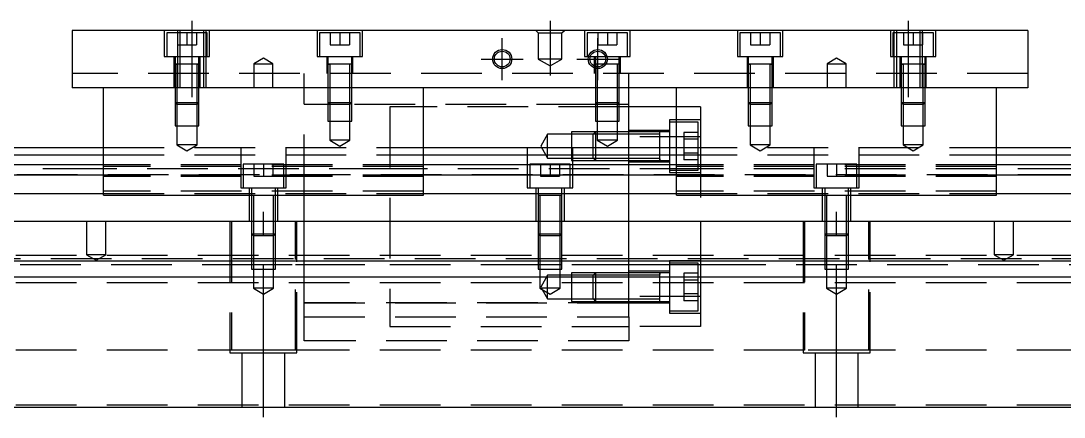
# Model space of a CAD drawing. Extents: x -20 to 866, y -286 to 102.
# Drawn here: x 209.2 to 427.6, y -239 to -156 of the extents above; entities that cross this region are included whole.
import ezdxf

# ---------------------------------------------------------------- set-up
doc = ezdxf.new("R2010")
doc.units = 0
doc.linetypes.add('CENTER', pattern=[50.8, 31.75, -6.35, 6.35, -6.35])
doc.linetypes.add('DASHED', pattern=[19.05, 12.7, -6.35])
doc.layers.get('0').update_dxf_attribs({"linetype": 'CONTINUOUS'})
doc.layers.add('CENTER', color=1, linetype='CENTER')

msp = doc.modelspace()

# ---------------------------------------------------------------- linework, layer by layer
at = {"color": 7, "linetype": 'CONTINUOUS'}
for p, q in [((420, -158.03), (220, -158.03)), ((220, -158.03), (220, -170.03)), ((420, -158.03), (420, -170.03)), ((329.9, -165.13), (329.9, -165.676966)), ((329.9, -165.676966), (329.9, -166.027498)), ((331.67033, -165.13), (331.229838, -165.13)), ((420, -170.03), (220, -170.03)), ((226.5, -192.53), (226.5, -170.03)), ((293.5, -192.53), (293.5, -170.03)), ((336.5, -182.53), (336.5, -170.03)), ((346.5, -192.53), (346.5, -170.03)), ((413.5, -192.53), (413.5, -170.03)), ((346.5, -174.03), (336.5, -174.03)), ((0, -182.53), (226.5, -182.53)), ((293.5, -182.53), (346.5, -182.53)), ((413.5, -182.53), (640, -182.53)), ((0, -184.069608), (226.5, -184.069608)), ((293.5, -184.069608), (346.5, -184.069608)), ((413.5, -184.069608), (640, -184.069608)), ((226.5, -186.15154), (0, -186.15154)), ((346.5, -186.15154), (293.5, -186.15154)), ((640, -186.15154), (413.5, -186.15154)), ((226.5, -188.366666), (0, -188.366666)), ((346.5, -188.366666), (293.5, -188.366666)), ((640, -188.366666), (413.5, -188.366666)), ((0, -192.211934), (226.5, -192.211934)), ((226.5, -192.53), (293.5, -192.53)), ((293.5, -192.211934), (346.5, -192.211934)), ((346.5, -192.53), (413.5, -192.53)), ((413.5, -192.211934), (640, -192.211934)), ((640, -198.03), (0, -198.03)), ((640, -206.33), (0, -206.33)), ((640, -209.73), (0, -209.73)), ((640, -237.03), (0, -237.03))]:
    msp.add_line(p, q, dxfattribs=at)
at = {"color": 3, "linetype": 'DASHED'}
for p, q in [((239.25, -158.03), (239.25, -163.53)), ((248.25, -158.53), (239.75, -158.53)), ((239.75, -158.53), (239.75, -163.53)), ((242, -158.53), (242, -161.03)), ((242.000006, -158.03), (242.000006, -170.03)), ((242.5, -158.03), (242.5, -170.03)), ((244, -158.53), (244, -161.03)), ((246, -158.53), (246, -161.03)), ((247.5, -170.03), (247.5, -158.03)), ((247.999994, -170.03), (247.999994, -158.03)), ((248.25, -163.53), (248.25, -158.53)), ((248.75, -163.53), (248.75, -158.03)), ((271.25, -158.03), (271.25, -163.53)), ((272.999994, -158.53), (271.75, -158.53)), ((271.75, -158.53), (271.75, -163.53)), ((280.25, -158.53), (272.999994, -158.53)), ((274, -158.53), (274, -161.03)), ((276, -158.53), (276, -161.03)), ((278, -158.53), (278, -161.03)), ((280.25, -163.53), (280.25, -158.53)), ((280.75, -163.53), (280.75, -158.03)), ((317.5, -158.53), (317, -158.03)), ((317.5, -158.53), (317.5, -164.03)), ((317.5, -158.53), (322.5, -158.53)), ((322.5, -158.53), (323, -158.03)), ((322.5, -164.03), (322.5, -158.53)), ((327.25, -158.03), (327.25, -163.53)), ((336.25, -158.53), (327.75, -158.53)), ((327.75, -158.53), (327.75, -163.53)), ((330, -158.53), (330, -161.03)), ((332, -158.53), (332, -161.03)), ((334, -158.53), (334, -161.03)), ((336.25, -163.53), (336.25, -158.53)), ((336.75, -163.53), (336.75, -158.03)), ((359.25, -158.03), (359.25, -163.53)), ((368.25, -158.53), (359.75, -158.53)), ((359.75, -158.53), (359.75, -163.53)), ((362, -158.53), (362, -161.03)), ((364, -158.53), (364, -161.03)), ((366, -158.53), (366, -161.03)), ((368.25, -163.53), (368.25, -158.53)), ((368.75, -163.53), (368.75, -158.03)), ((391.25, -158.03), (391.25, -163.53)), ((400.25, -158.53), (391.75, -158.53)), ((391.75, -158.53), (391.75, -163.53)), ((392.000006, -158.03), (392.000006, -170.03)), ((392.5, -158.03), (392.5, -170.03)), ((394, -158.53), (394, -161.03)), ((396, -158.53), (396, -161.03)), ((397.5, -170.03), (397.5, -158.03)), ((397.999994, -170.03), (397.999994, -158.03)), ((398, -158.53), (398, -161.03)), ((400.25, -163.53), (400.25, -158.53)), ((400.75, -163.53), (400.75, -158.03)), ((242, -161.03), (244, -161.03)), ((244, -161.03), (246, -161.03)), ((274, -161.03), (276, -161.03)), ((276, -161.03), (278, -161.03)), ((330, -161.03), (332, -161.03)), ((332, -161.03), (334, -161.03)), ((362, -161.03), (364, -161.03)), ((364, -161.03), (366, -161.03)), ((394, -161.03), (396, -161.03)), ((396, -161.03), (398, -161.03)), ((239.25, -163.53), (248.75, -163.53)), ((241.25, -163.53), (241.25, -170.03)), ((241.5, -163.53), (241.5, -165.13)), ((246.5, -165.13), (246.5, -163.53)), ((246.75, -170.03), (246.75, -163.53)), ((271.25, -163.53), (280.75, -163.53)), ((273.25, -163.53), (273.25, -167.03)), ((273.5, -163.53), (273.5, -165.13)), ((278.5, -165.13), (278.5, -163.53)), ((278.75, -167.03), (278.75, -163.53)), ((327.25, -163.53), (336.75, -163.53)), ((329.25, -163.53), (329.25, -167.03)), ((329.5, -163.53), (329.5, -165.13)), ((334.5, -165.13), (334.5, -163.53)), ((334.75, -167.03), (334.75, -163.53)), ((359.25, -163.53), (368.75, -163.53)), ((361.25, -163.53), (361.25, -170.03)), ((361.5, -163.53), (361.5, -165.13)), ((366.5, -165.13), (366.5, -163.53)), ((366.75, -170.03), (366.75, -163.53)), ((391.25, -163.53), (400.75, -163.53)), ((393.25, -163.53), (393.25, -170.03)), ((393.5, -163.53), (393.5, -165.13)), ((398.5, -165.13), (398.5, -163.53)), ((398.75, -170.03), (398.75, -163.53)), ((241.5, -165.125), (241.5, -165.13)), ((241.5, -165.13), (241.757448, -165.13)), ((241.757468, -165.13), (241.5, -165.13)), ((241.5, -165.13), (241.5, -165.135)), ((241.5, -165.13), (241.5, -170.02998)), ((246.242552, -165.13), (241.757468, -165.13)), ((241.9, -165.13), (241.9, -170.02998)), ((246.1, -170.02998), (246.1, -165.13)), ((246.5, -165.13), (246.242552, -165.13)), ((246.242602, -165.13), (246.5, -165.13)), ((246.5, -165.13), (246.5, -165.125)), ((246.5, -165.135), (246.5, -165.13)), ((246.5, -170.02998), (246.5, -165.13)), ((260, -163.8753), (258, -165.03)), ((258, -165.03), (260, -165.03)), ((258, -165.03), (258, -170.03)), ((262, -165.03), (260, -163.8753)), ((260, -165.03), (262, -165.03)), ((262, -170.03), (262, -165.03)), ((273.5, -165.125), (273.5, -165.13)), ((273.5, -165.13), (273.757448, -165.13)), ((273.757468, -165.13), (273.5, -165.13)), ((273.5, -165.13), (273.5, -165.135)), ((273.5, -165.13), (273.5, -167.02998)), ((278.5, -165.13), (273.757468, -165.13)), ((273.9, -165.13), (273.9, -167.02998)), ((278.1, -167.02998), (278.1, -165.13)), ((278.5, -165.13), (278.5, -165.125)), ((278.5, -165.135), (278.5, -165.13)), ((278.5, -167.02998), (278.5, -165.13)), ((322.5, -164.03), (317.5, -164.03)), ((317.5, -164.03), (320, -165.473376)), ((320, -165.473376), (322.5, -164.03)), ((329.5, -165.125), (329.5, -165.13)), ((329.757468, -165.13), (329.5, -165.13)), ((329.5, -165.13), (329.5, -165.135)), ((329.5, -165.13), (329.5, -165.602418)), ((329.5, -165.602418), (329.5, -165.966492)), ((329.5, -165.966492), (329.5, -167.02998)), ((331.229562, -165.13), (329.757468, -165.13)), ((331.669968, -165.13), (331.229562, -165.13)), ((334.242552, -165.13), (331.669968, -165.13)), ((334.1, -167.02998), (334.1, -165.13)), ((334.5, -165.13), (334.242552, -165.13)), ((334.5, -165.13), (334.5, -165.125)), ((334.5, -165.135), (334.5, -165.13)), ((334.5, -167.02998), (334.5, -165.13)), ((361.5, -165.125), (361.5, -165.13)), ((361.5, -165.13), (361.757448, -165.13)), ((361.757468, -165.13), (361.5, -165.13)), ((361.5, -165.13), (361.5, -165.135)), ((361.5, -165.13), (361.5, -170.02998)), ((366.242552, -165.13), (361.757468, -165.13)), ((361.9, -165.13), (361.9, -170.02998)), ((366.1, -170.02998), (366.1, -165.13)), ((366.5, -165.13), (366.242552, -165.13)), ((366.242602, -165.13), (366.5, -165.13)), ((366.5, -165.13), (366.5, -165.125)), ((366.5, -165.135), (366.5, -165.13)), ((366.5, -170.02998), (366.5, -165.13)), ((380, -163.8753), (378, -165.03)), ((378, -165.03), (380, -165.03)), ((378, -165.03), (378, -170.03)), ((382, -165.03), (380, -163.8753)), ((380, -165.03), (382, -165.03)), ((382, -170.03), (382, -165.03)), ((393.5, -165.125), (393.5, -165.13)), ((393.5, -165.13), (393.757448, -165.13)), ((393.757468, -165.13), (393.5, -165.13)), ((393.5, -165.13), (393.5, -165.135)), ((393.5, -165.13), (393.5, -170.02998)), ((398.242552, -165.13), (393.757468, -165.13)), ((393.9, -165.13), (393.9, -170.02998)), ((398.1, -170.02998), (398.1, -165.13)), ((398.5, -165.13), (398.242552, -165.13)), ((398.242602, -165.13), (398.5, -165.13)), ((398.5, -165.13), (398.5, -165.125)), ((398.5, -165.135), (398.5, -165.13)), ((398.5, -170.02998), (398.5, -165.13)), ((420, -167.03), (220, -167.03)), ((268.5, -170.03), (268.5, -167.03)), ((273.5, -167.03), (273.5, -173.13)), ((273.500006, -167.03), (273.500006, -173.13)), ((273.9, -167.03), (273.9, -173.53)), ((278.1, -173.53), (278.1, -167.03)), ((278.499994, -173.13), (278.499994, -167.03)), ((278.5, -173.13), (278.5, -167.03)), ((329.5, -167.03), (329.5, -173.13)), ((329.500006, -167.03), (329.500006, -173.13)), ((329.9, -166.027498), (329.9, -167.02998)), ((329.9, -167.03), (329.9, -173.53)), ((334.1, -170.03), (334.1, -167.03)), ((334.499994, -170.03), (334.499994, -167.03)), ((334.5, -170.03), (334.5, -167.03)), ((336.5, -170.03), (336.5, -167.03)), ((241.5, -170.03), (241.5, -173.13)), ((241.500006, -170.03), (241.500006, -173.130006)), ((241.9, -170.03), (241.9, -173.53)), ((246.1, -173.53), (246.1, -170.03)), ((246.499994, -173.130006), (246.499994, -170.03)), ((246.5, -173.13), (246.5, -170.03)), ((268.5, -192.53), (268.5, -170.03)), ((334.1, -173.53), (334.1, -170.03)), ((334.499994, -173.130006), (334.499994, -170.03)), ((334.5, -173.13), (334.5, -170.03)), ((361.5, -170.03), (361.5, -173.13)), ((361.500006, -170.03), (361.500006, -173.130006)), ((361.9, -170.03), (361.9, -173.53)), ((366.1, -173.53), (366.1, -170.03)), ((366.499994, -173.130006), (366.499994, -170.03)), ((366.5, -173.13), (366.5, -170.03)), ((393.5, -170.03), (393.5, -173.13)), ((393.500006, -170.03), (393.500006, -173.130006)), ((393.9, -170.03), (393.9, -173.53)), ((398.1, -173.53), (398.1, -170.03)), ((398.499994, -173.130006), (398.499994, -170.03)), ((398.5, -173.13), (398.5, -170.03)), ((241.5, -173.13), (246.5, -173.13)), ((241.5, -173.13), (241.9, -173.53)), ((241.500006, -173.13002), (241.500006, -178.03)), ((246.1, -173.53), (241.9, -173.53)), ((241.9, -173.53002), (241.9, -178.03)), ((246.1, -173.53), (246.5, -173.13)), ((246.1, -178.03), (246.1, -173.53002)), ((246.499994, -178.03), (246.499994, -173.13002)), ((273.9, -173.53), (268.5, -173.53)), ((273.5, -173.13), (278.5, -173.13)), ((273.5, -173.13), (273.9, -173.53)), ((273.500006, -173.13002), (273.500006, -177.03)), ((278.1, -173.53), (273.9, -173.53)), ((273.9, -173.53002), (273.9, -177.03)), ((278.1, -173.53), (278.5, -173.13)), ((329.9, -173.53), (278.1, -173.53)), ((278.1, -177.03), (278.1, -173.53002)), ((278.499994, -177.03), (278.499994, -173.13002)), ((286.5, -174.03), (286.5, -220.03)), ((334.499994, -174.03), (286.5, -174.03)), ((329.5, -173.13), (334.5, -173.13)), ((329.5, -173.13), (329.9, -173.53)), ((329.500006, -173.13002), (329.500006, -177.03)), ((334.1, -173.53), (329.9, -173.53)), ((329.9, -173.53002), (329.9, -177.03)), ((334.1, -173.53), (334.5, -173.13)), ((336.5, -173.53), (334.1, -173.53)), ((334.1, -177.03), (334.1, -173.53002)), ((334.499994, -177.03), (334.499994, -173.13002)), ((336.5, -174.03), (334.499994, -174.03)), ((351.5, -174.03), (346.5, -174.03)), ((351.5, -174.03), (351.5, -180.2968)), ((361.5, -173.13), (366.5, -173.13)), ((361.5, -173.13), (361.9, -173.53)), ((361.500006, -173.13002), (361.500006, -178.03)), ((366.1, -173.53), (361.9, -173.53)), ((361.9, -173.53002), (361.9, -178.03)), ((366.1, -173.53), (366.5, -173.13)), ((366.1, -178.03), (366.1, -173.53002)), ((366.499994, -178.03), (366.499994, -173.13002)), ((393.5, -173.13), (398.5, -173.13)), ((393.5, -173.13), (393.9, -173.53)), ((393.500006, -173.13002), (393.500006, -178.03)), ((398.1, -173.53), (393.9, -173.53)), ((393.9, -173.53002), (393.9, -178.03)), ((398.1, -173.53), (398.5, -173.13)), ((398.1, -178.03), (398.1, -173.53002)), ((398.499994, -178.03), (398.499994, -173.13002)), ((345, -176.78), (345, -187.78)), ((351.5, -176.78), (345, -176.78)), ((241.500006, -178.03), (246.499994, -178.03)), ((241.9, -178.03), (241.9, -182.03)), ((246.1, -182.03), (246.1, -178.03)), ((273.500006, -177.03), (278.499994, -177.03)), ((273.9, -177.03), (273.9, -181.03)), ((278.1, -181.03), (278.1, -177.03)), ((329.500006, -177.03), (334.499994, -177.03)), ((329.9, -177.03), (329.9, -181.03)), ((334.1, -181.03), (334.1, -177.03)), ((345, -178.98), (336.5, -178.98)), ((347.499994, -177.28), (345, -177.28)), ((351, -177.28), (347.499994, -177.28)), ((351, -187.28), (351, -177.28)), ((361.500006, -178.03), (366.499994, -178.03)), ((361.9, -178.03), (361.9, -182.03)), ((366.1, -182.03), (366.1, -178.03)), ((393.500006, -178.03), (398.499994, -178.03)), ((393.9, -178.03), (393.9, -182.03)), ((398.1, -182.03), (398.1, -178.03)), ((278.1, -181.03), (273.9, -181.03)), ((273.9, -181.03), (276, -182.242436)), ((276, -182.242436), (278.1, -181.03)), ((319.5, -179.78), (318.056624, -182.28)), ((319.5, -184.78), (319.5, -179.78)), ((324.5, -179.78), (319.5, -179.78)), ((324.5, -179.280006), (324.5, -185.279994)), ((329.49998, -179.280006), (324.5, -179.280006)), ((328.99998, -179.78), (324.5, -179.78)), ((329.5, -179.28), (329, -179.78)), ((329, -184.78), (329, -179.78)), ((336.5, -179.78), (329, -179.78)), ((329.5, -179.28), (329.5, -185.28)), ((336.5, -179.28), (329.5, -179.28)), ((336.5, -179.280006), (329.5, -179.280006)), ((334.1, -181.03), (329.9, -181.03)), ((329.9, -181.03), (332, -182.242436)), ((332, -182.242436), (334.1, -181.03)), ((351.5, -180.2968), (336.5, -180.2968)), ((343.005, -179.28), (336.50002, -179.28)), ((343, -179.78), (336.50002, -179.78)), ((345, -179.28), (342.995, -179.28)), ((343, -179.78), (343, -179.279994)), ((343, -182.28), (343, -179.279994)), ((343, -185.280006), (343, -179.279994)), ((343, -184.78), (343, -179.78)), ((348, -179.393248), (348, -180.836624)), ((351, -179.393248), (348, -179.393248)), ((351, -180.836624), (348, -180.836624)), ((348, -180.836624), (348, -183.723376)), ((351.5, -180.2968), (351.5, -198.03)), ((226.5, -182.53), (293.5, -182.53)), ((246.1, -182.03), (241.9, -182.03)), ((241.9, -182.03), (244, -183.242436)), ((244, -183.242436), (246.1, -182.03)), ((255.25, -182.53), (255.25, -191.03)), ((264.75, -191.03), (264.75, -182.53)), ((315.25, -182.53), (315.25, -191.03)), ((318.056624, -182.28), (319.5, -184.78)), ((324.75, -191.03), (324.75, -182.53)), ((336.5, -192.53), (336.5, -182.53)), ((343, -184.930204), (343, -182.031394)), ((346.5, -182.53), (413.5, -182.53)), ((366.1, -182.03), (361.9, -182.03)), ((361.9, -182.03), (364, -183.242436)), ((364, -183.242436), (366.1, -182.03)), ((375.25, -182.53), (375.25, -191.03)), ((384.75, -191.03), (384.75, -182.53)), ((398.1, -182.03), (393.9, -182.03)), ((393.9, -182.03), (396, -183.242436)), ((396, -183.242436), (398.1, -182.03)), ((226.5, -184.069608), (293.5, -184.069608)), ((319.5, -184.78), (324.5, -184.78)), ((324.5, -184.78), (328.99998, -184.78)), ((324.5, -185.279994), (329.49998, -185.279994)), ((329, -184.78), (329.5, -185.28)), ((329, -184.78), (336.5, -184.78)), ((329.5, -185.279994), (336.5, -185.279994)), ((329.5, -185.28), (336.5, -185.28)), ((336.5, -185.58), (345, -185.58)), ((336.50002, -184.78), (343, -184.78)), ((336.50002, -185.28), (343.005, -185.28)), ((342.995, -185.28), (345, -185.28)), ((343, -185.280006), (343, -184.78)), ((343, -185.28), (343, -184.930204)), ((343, -184.930204), (343, -185.28)), ((346.5, -184.069608), (413.5, -184.069608)), ((351, -183.723376), (348, -183.723376)), ((348, -183.723376), (348, -185.166752)), ((351, -185.166752), (348, -185.166752)), ((226.5, -187.03), (28, -187.03)), ((293.5, -186.15154), (226.5, -186.15154)), ((293.5, -186.55668), (226.5, -186.55668)), ((286.49998, -187.03), (226.5, -187.03)), ((264.25, -186.03), (255.75, -186.03)), ((255.75, -186.03), (255.75, -191.03)), ((258, -186.03), (258, -188.53)), ((260, -186.03), (260, -188.53)), ((262, -186.03), (262, -188.53)), ((264.25, -191.03), (264.25, -186.03)), ((351.5, -187.03), (286.5, -187.03)), ((324.25, -186.03), (315.75, -186.03)), ((315.75, -186.03), (315.75, -191.03)), ((318, -186.03), (318, -188.53)), ((320, -186.03), (320, -188.53)), ((322, -186.03), (322, -188.53)), ((324.25, -191.03), (324.25, -186.03)), ((345, -187.28), (351, -187.28)), ((345, -187.78), (351.5, -187.78)), ((413.5, -186.15154), (346.5, -186.15154)), ((413.5, -186.55668), (346.5, -186.55668)), ((413.5, -187.03), (351.50002, -187.03)), ((384.25, -186.03), (375.75, -186.03)), ((375.75, -186.03), (375.75, -191.03)), ((378, -186.03), (378, -188.53)), ((380, -186.03), (380, -188.53)), ((382, -186.03), (382, -188.53)), ((384.25, -191.03), (384.25, -186.03)), ((583, -187.03), (413.5, -187.03)), ((583, -188.28), (25, -188.28)), ((293.5, -188.366666), (226.5, -188.366666)), ((293.5, -188.61), (226.5, -188.61)), ((258, -188.53), (260, -188.53)), ((260, -188.53), (262, -188.53)), ((318, -188.53), (320, -188.53)), ((320, -188.53), (322, -188.53)), ((413.5, -188.366666), (346.5, -188.366666)), ((413.5, -188.61), (346.5, -188.61)), ((378, -188.53), (380, -188.53)), ((380, -188.53), (382, -188.53)), ((293.5, -191.707372), (226.5, -191.707372)), ((255.25, -191.03), (264.75, -191.03)), ((257, -191.03), (257, -198.03)), ((257.5, -191.03), (257.5, -192.63)), ((262.5, -192.63), (262.5, -191.03)), ((263, -198.03), (263, -191.03)), ((315.25, -191.03), (324.75, -191.03)), ((317, -191.03), (317, -198.03)), ((317.5, -191.03), (317.5, -192.63)), ((322.5, -192.63), (322.5, -191.03)), ((323, -198.03), (323, -191.03)), ((413.5, -191.707372), (346.5, -191.707372)), ((375.25, -191.03), (384.75, -191.03)), ((377, -191.03), (377, -198.03)), ((377.5, -191.03), (377.5, -192.63)), ((382.5, -192.63), (382.5, -191.03)), ((383, -198.03), (383, -191.03)), ((226.5, -192.211934), (293.5, -192.211934)), ((257.5, -192.625), (257.5, -192.63)), ((257.757468, -192.63), (257.5, -192.63)), ((257.5, -192.63), (257.5, -198.02998)), ((257.5, -192.63), (257.5, -192.635)), ((262.242552, -192.63), (257.757468, -192.63)), ((257.9, -192.63), (257.9, -198.02998)), ((262.1, -198.02998), (262.1, -192.63)), ((262.5, -192.63), (262.242552, -192.63)), ((262.5, -192.63), (262.5, -192.625)), ((262.5, -198.02998), (262.5, -192.63)), ((262.5, -192.635), (262.5, -192.63)), ((268.5, -198.03), (268.5, -192.53)), ((317.5, -192.625), (317.5, -192.63)), ((317.757468, -192.63), (317.5, -192.63)), ((317.5, -192.63), (317.5, -198.02998)), ((317.5, -192.63), (317.5, -192.635)), ((322.242552, -192.63), (317.757468, -192.63)), ((317.9, -192.63), (317.9, -198.02998)), ((322.1, -198.02998), (322.1, -192.63)), ((322.5, -192.63), (322.242552, -192.63)), ((322.5, -192.63), (322.5, -192.625)), ((322.5, -198.02998), (322.5, -192.63)), ((322.5, -192.635), (322.5, -192.63)), ((336.5, -198.03), (336.5, -192.53)), ((346.5, -192.211934), (413.5, -192.211934)), ((377.5, -192.625), (377.5, -192.63)), ((377.757468, -192.63), (377.5, -192.63)), ((377.5, -192.63), (377.5, -198.02998)), ((377.5, -192.63), (377.5, -192.635)), ((382.242552, -192.63), (377.757468, -192.63)), ((377.9, -192.63), (377.9, -198.02998)), ((382.1, -198.02998), (382.1, -192.63)), ((382.5, -192.63), (382.242552, -192.63)), ((382.5, -192.63), (382.5, -192.625)), ((382.5, -198.02998), (382.5, -192.63)), ((382.5, -192.635), (382.5, -192.63)), ((223, -198.03), (223, -205.03)), ((227, -205.03), (227, -198.03)), ((253, -198.03), (253, -225.53)), ((253.291796, -198.03), (253.291796, -225.03)), ((257.5, -198.03), (257.5, -200.63)), ((257.500006, -198.03), (257.500006, -200.630006)), ((257.9, -198.03), (257.9, -201.03)), ((262.1, -201.03), (262.1, -198.03)), ((262.499994, -200.630006), (262.499994, -198.03)), ((262.5, -200.63), (262.5, -198.03)), ((266.708204, -225.03), (266.708204, -198.03)), ((267, -225.53), (267, -198.03)), ((268.5, -206.33), (268.5, -198.03)), ((317.5, -198.03), (317.5, -200.63)), ((317.500006, -198.03), (317.500006, -200.630006)), ((317.9, -198.03), (317.9, -201.03)), ((322.1, -201.03), (322.1, -198.03)), ((322.499994, -200.630006), (322.499994, -198.03)), ((322.5, -200.63), (322.5, -198.03)), ((336.5, -206.33), (336.5, -198.03)), ((351.5, -198.03), (351.5, -201.03)), ((373, -198.03), (373, -225.53)), ((373.291796, -198.03), (373.291796, -225.03)), ((377.5, -198.03), (377.5, -200.63)), ((377.500006, -198.03), (377.500006, -200.630006)), ((377.9, -198.03), (377.9, -201.03)), ((382.1, -201.03), (382.1, -198.03)), ((382.499994, -200.630006), (382.499994, -198.03)), ((382.5, -200.63), (382.5, -198.03)), ((386.708204, -225.03), (386.708204, -198.03)), ((387, -225.53), (387, -198.03)), ((413, -198.03), (413, -205.03)), ((417, -205.03), (417, -198.03)), ((257.5, -200.63), (262.5, -200.63)), ((257.5, -200.63), (257.9, -201.03)), ((257.500006, -200.63002), (257.500006, -206.33)), ((262.1, -201.03), (262.5, -200.63)), ((262.499994, -206.33), (262.499994, -200.63002)), ((317.5, -200.63), (322.5, -200.63)), ((317.5, -200.63), (317.9, -201.03)), ((317.500006, -200.63002), (317.500006, -206.33)), ((322.1, -201.03), (322.5, -200.63)), ((322.499994, -206.33), (322.499994, -200.63002)), ((377.5, -200.63), (382.5, -200.63)), ((377.5, -200.63), (377.9, -201.03)), ((377.500006, -200.63002), (377.500006, -206.33)), ((382.1, -201.03), (382.5, -200.63)), ((382.499994, -206.33), (382.499994, -200.63002)), ((262.1, -201.03), (257.9, -201.03)), ((257.9, -201.03002), (257.9, -208.03)), ((262.1, -208.03), (262.1, -201.03002)), ((322.1, -201.03), (317.9, -201.03)), ((317.9, -201.03002), (317.9, -208.03)), ((322.1, -208.03), (322.1, -201.03002)), ((351.5, -201.03), (351.5, -206.33)), ((382.1, -201.03), (377.9, -201.03)), ((377.9, -201.03002), (377.9, -208.03)), ((382.1, -208.03), (382.1, -201.03002)), ((640, -205.18), (0, -205.18)), ((227, -205.03), (223, -205.03)), ((223, -205.03), (225, -206.1847)), ((225, -206.1847), (227, -205.03)), ((417, -205.03), (413, -205.03)), ((413, -205.03), (415, -206.1847)), ((415, -206.1847), (417, -205.03)), ((25, -205.78), (583, -205.78)), ((56.708204, -207.03), (253.291796, -207.03)), ((253.291796, -207.03), (266.708204, -207.03)), ((257.500006, -206.33), (257.500006, -208.03)), ((257.500006, -207.03), (262.499994, -207.03)), ((262.499994, -208.03), (262.499994, -206.33)), ((266.708204, -207.03), (268.5, -207.03)), ((268.5, -209.73), (268.5, -206.33)), ((268.5, -207.03), (286.49998, -207.03)), ((286.5, -207.029994), (336.5, -207.029994)), ((286.5, -207.03), (336.5, -207.03)), ((317.500006, -206.33), (317.500006, -208.03)), ((317.500006, -207.03), (322.499994, -207.03)), ((322.499994, -208.03), (322.499994, -206.33)), ((336.5, -209.73), (336.5, -206.33)), ((336.5, -207.029994), (345, -207.029994)), ((336.5, -207.03), (345, -207.03)), ((345, -206.28), (345, -217.28)), ((351.5, -206.28), (345, -206.28)), ((347.500006, -206.78), (345, -206.78)), ((345, -207.029994), (347.500006, -207.029994)), ((345, -207.03), (347.500006, -207.03)), ((351, -206.78), (347.500006, -206.78)), ((347.500006, -207.029994), (351, -207.029994)), ((347.500006, -207.03), (351, -207.03)), ((351, -208.03), (351, -206.78)), ((351, -207.029994), (351.5, -207.029994)), ((351, -207.03), (351.5, -207.03)), ((351.5, -206.33), (351.5, -208.03)), ((351.50002, -207.03), (352.499994, -207.03)), ((352.499994, -207.03), (583.005, -207.03)), ((377.500006, -206.33), (377.500006, -208.03)), ((377.500006, -207.03), (382.499994, -207.03)), ((382.499994, -208.03), (382.499994, -206.33)), ((257.500006, -208.03), (262.499994, -208.03)), ((257.9, -208.03), (257.9, -212.03)), ((262.1, -212.03), (262.1, -208.03)), ((317.500006, -208.03), (322.499994, -208.03)), ((317.9, -208.03), (317.9, -212.03)), ((319.5, -209.28), (318.056624, -211.78)), ((319.5, -214.28), (319.5, -209.28)), ((324.5, -209.28), (319.5, -209.28)), ((322.1, -212.03), (322.1, -208.03)), ((324.5, -208.780006), (324.5, -214.779994)), ((329.49998, -208.780006), (324.5, -208.780006)), ((328.99998, -209.28), (324.5, -209.28)), ((329.5, -208.78), (329, -209.28)), ((329, -214.28), (329, -209.28)), ((336.5, -209.28), (329, -209.28)), ((329.5, -208.78), (329.5, -214.78)), ((336.5, -208.78), (329.5, -208.78)), ((336.5, -208.780006), (329.5, -208.780006)), ((345, -208.48), (336.5, -208.48)), ((343.005, -208.78), (336.50002, -208.78)), ((343, -209.28), (336.50002, -209.28)), ((345, -208.78), (342.995, -208.78)), ((343, -208.78), (343, -209.12965)), ((343, -209.129602), (343, -208.78)), ((343, -208.78), (343, -209.12965)), ((343, -209.129602), (343, -208.78)), ((343, -209.72965), (343, -209.129602)), ((343, -209.73), (343, -209.28)), ((348, -208.893248), (348, -210.336624)), ((351, -208.893248), (348, -208.893248)), ((351, -209.73), (351, -208.03)), ((351.5, -208.03), (351.5, -209.73)), ((377.500006, -208.03), (382.499994, -208.03)), ((377.9, -208.03), (377.9, -212.03)), ((382.1, -212.03), (382.1, -208.03)), ((640, -210.88), (0, -210.88)), ((268.5, -218.03), (268.5, -209.73)), ((318.056624, -211.78), (319.5, -214.28)), ((336.5, -218.03), (336.5, -209.73)), ((343, -211.61996), (343, -209.72965)), ((343, -214.430204), (343, -211.61996)), ((351, -210.336624), (348, -210.336624)), ((348, -210.336624), (348, -213.223376)), ((351, -216.78), (351, -209.73)), ((351.5, -209.73), (351.5, -213.7632)), ((262.1, -212.03), (257.9, -212.03)), ((257.9, -212.03), (260, -213.242436)), ((260, -213.242436), (262.1, -212.03)), ((322.1, -212.03), (317.9, -212.03)), ((317.9, -212.03), (320, -213.242436)), ((320, -213.242436), (322.1, -212.03)), ((351.5, -213.7632), (336.5, -213.7632)), ((351, -213.223376), (348, -213.223376)), ((348, -213.223376), (348, -214.666752)), ((351.5, -213.7632), (351.5, -220.03)), ((382.1, -212.03), (377.9, -212.03)), ((377.9, -212.03), (380, -213.242436)), ((380, -213.242436), (382.1, -212.03)), ((268.5, -215.120052), (336.5, -215.120052)), ((336.5, -215.120052), (268.5, -215.120052)), ((319.5, -214.28), (324.5, -214.28)), ((324.5, -214.28), (328.99998, -214.28)), ((324.5, -214.779994), (329.49998, -214.779994)), ((329, -214.28), (336.5, -214.28)), ((329, -214.28), (329.5, -214.78)), ((329.5, -214.779994), (336.5, -214.779994)), ((329.5, -214.78), (336.5, -214.78)), ((336.5, -215.08), (345, -215.08)), ((336.50002, -214.28), (343, -214.28)), ((336.50002, -214.78), (343, -214.78)), ((342.995, -214.78), (343, -214.78)), ((343, -214.780006), (343, -214.28)), ((343, -214.78), (343, -214.430204)), ((343, -214.78), (345, -214.78)), ((343, -214.78), (343.005, -214.78)), ((351, -214.666752), (348, -214.666752)), ((268.5, -218.03), (336.5, -218.03)), ((268.5, -223.03), (268.5, -218.03)), ((336.5, -218.03), (336.5, -223.03)), ((345, -216.78), (351, -216.78)), ((345, -217.28), (351.5, -217.28)), ((286.5, -220.03), (336.5, -220.03)), ((351.5, -220.03), (336.5, -220.03)), ((336.5, -223.03), (268.5, -223.03)), ((640, -225.03), (0, -225.03)), ((253, -225.53), (260, -225.53)), ((266.708204, -225.03), (253.291796, -225.03)), ((255.5, -225.53), (255.5, -237.03)), ((260, -225.53), (267, -225.53)), ((264.5, -237.03), (264.5, -225.53)), ((373, -225.53), (380, -225.53)), ((386.708204, -225.03), (373.291796, -225.03)), ((375.5, -225.53), (375.5, -237.03)), ((380, -225.53), (387, -225.53)), ((384.5, -237.03), (384.5, -225.53)), ((640, -236.53), (6.499992, -236.53))]:
    msp.add_line(p, q, dxfattribs=at)
at = {"color": 3, "linetype": 'CONTINUOUS'}
for centre in [(310, -164.03), (330, -164.03)]:
    msp.add_circle(centre, 2, dxfattribs=at)
at = {"color": 7, "linetype": 'CONTINUOUS'}
for centre in [(310, -164.03), (330, -164.03)]:
    msp.add_circle(centre, 1.65, dxfattribs=at)
at = {"layer": 'CENTER', "color": 1, "linetype": 'CENTER'}
for p, q in [((245, -156.03), (245, -172.03)), ((320, -156.03), (320, -167.473376)), ((395, -156.03), (395, -172.03)), ((310, -168.43), (310, -159.63)), ((330, -168.43), (330, -159.63)), ((305.6, -164.03), (314.4, -164.03)), ((325.6, -164.03), (334.4, -164.03)), ((260, -239.03), (260, -196.03)), ((380, -239.03), (380, -196.03))]:
    msp.add_line(p, q, dxfattribs=at)

doc.saveas('drawing.dxf')
